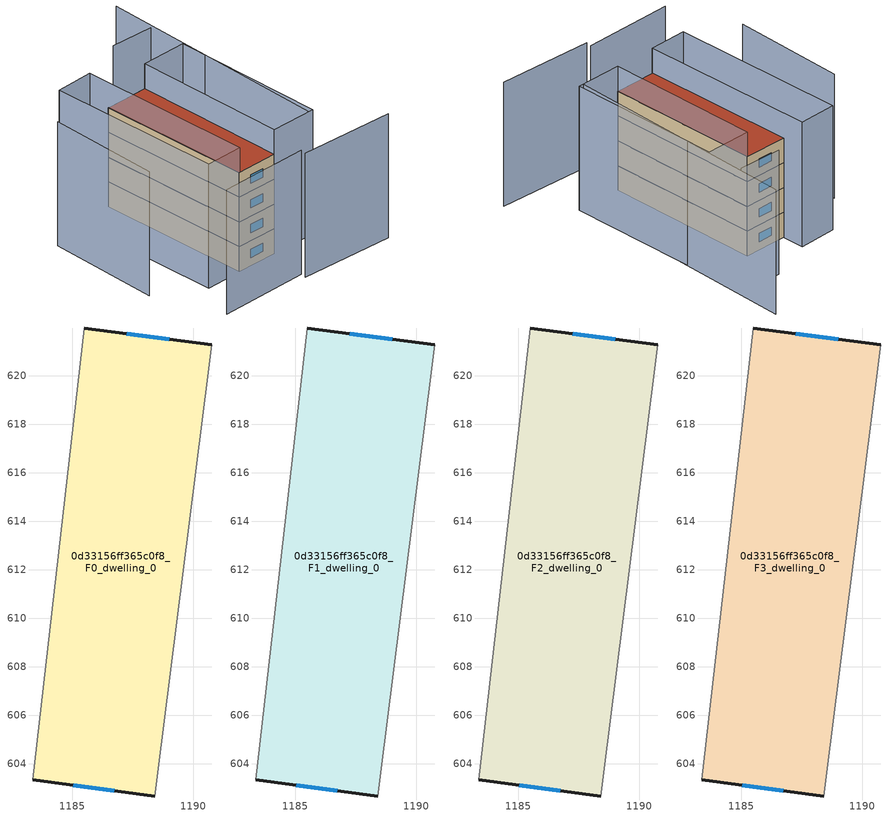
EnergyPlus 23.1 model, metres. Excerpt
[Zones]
0d33156ff365c0f8_F0_dwelling_0
 floor ground (EU_floor_Construction): 1190.77,621.27 1188.42,602.67 1183.37,603.34 1185.5,621.97 z0
 wall outside (EU_wall_Construction): 1183.37,603.34 1188.42,602.67 / 1190.77,621.27 1185.5,621.97 z0:3
 wall adiabatic (EU_wall_Construction): 1188.42,602.67 1190.77,621.27 / 1185.5,621.97 1183.37,603.34 z0:3
 window (EU_Window_Construction): 1185.05,603.12 1186.73,602.89 / 1189.01,621.51 1187.25,621.74 z1:2
0d33156ff365c0f8_F1_dwelling_0
 floor to 0d33156ff365c0f8_F0_dwelling_0 (EU_floor_Construction): 1190.77,621.27 1188.42,602.67 1183.37,603.34 1185.5,621.97 z3
 wall outside (EU_wall_Construction): 1183.37,603.34 1188.42,602.67 / 1190.77,621.27 1185.5,621.97 z3:6
 wall adiabatic (EU_wall_Construction): 1188.42,602.67 1190.77,621.27 / 1185.5,621.97 1183.37,603.34 z3:6
 window (EU_Window_Construction): 1185.05,603.12 1186.73,602.89 / 1189.01,621.51 1187.25,621.74 z4:5
0d33156ff365c0f8_F2_dwelling_0
 floor to 0d33156ff365c0f8_F1_dwelling_0 (EU_floor_Construction): 1190.77,621.27 1188.42,602.67 1183.37,603.34 1185.5,621.97 z6
 wall outside (EU_wall_Construction): 1183.37,603.34 1188.42,602.67 / 1190.77,621.27 1185.5,621.97 z6:9
 wall adiabatic (EU_wall_Construction): 1188.42,602.67 1190.77,621.27 / 1185.5,621.97 1183.37,603.34 z6:9
 window (EU_Window_Construction): 1185.05,603.12 1186.73,602.89 / 1189.01,621.51 1187.25,621.74 z7:8
0d33156ff365c0f8_F3_dwelling_0
 floor to 0d33156ff365c0f8_F2_dwelling_0 (EU_floor_Construction): 1190.77,621.27 1188.42,602.67 1183.37,603.34 1185.5,621.97 z9
 wall outside (EU_wall_Construction): 1183.37,603.34 1188.42,602.67 / 1190.77,621.27 1185.5,621.97 z9:12
 wall adiabatic (EU_wall_Construction): 1188.42,602.67 1190.77,621.27 / 1185.5,621.97 1183.37,603.34 z9:12
 window (EU_Window_Construction): 1185.05,603.12 1186.73,602.89 / 1189.01,621.51 1187.25,621.74 z10:11
 roof outside (EU_roof_Construction): 1188.42,602.67 1190.77,621.27 1185.5,621.97 1183.37,603.34 z12
shading: 1186.61,597.25 1198.13,595.21 / 1175.88,599.28 1186.82,597.95 / 1193.41,601.99 1198.16,630.61 / 1176.15,621.46 1173.95,607.87 / 1196.87,625.13 1191.64,626.05 / 1188.41,602.62 1190.77,621.27 / 1190.77,621.27 1196.37,620.57 / 1196.37,620.57 1194.01,601.91 / 1194.01,601.91 1188.41,602.62 / 1178.84,603.86 1181.24,625.14 / 1181.24,625.14 1185.8,624.63 / 1185.8,624.63 1183.4,603.34 / 1183.4,603.34 1178.84,603.86 z0:15
[Building]
EU S2 Campaign: North Axis=0; Terrain=City; Solar Distribution=FullExterior
[Site:Location]
Bologna: Latitude=44.5; Longitude=11.25; Time Zone=1; Elevation=37
[SizingPeriod:WeatherFileDays]
AnnualSizingPeriod: Begin Month=1; Begin Day of Month=1; End Month=12; End Day of Month=31; Day of Week for Start Day=Monday; Use Weather File Daylight Saving Period=No; Use Weather File Rain and Snow Indicators=No
[MATERIAL]
EU_InternalMass_Material: Roughness=MediumRough; Thickness=0.1; Conductivity=1; Density=1800; Specific Heat=900; Thermal Absorptance=0.9; Solar Absorptance=0.7; Visible Absorptance=0.7
[MATERIAL:NOMASS] Roughness=MediumRough; Thermal Absorptance=0.9; Solar Absorptance=0.7; Visible Absorptance=0.7
Name | Thermal Resistance
EU_wall_NoMass | 0.937881
EU_roof_NoMass | 0.548572
EU_floor_NoMass | 0.71348
[WINDOWMATERIAL:SIMPLEGLAZINGSYSTEM]
EU_Window_SimpleGlazing: UFactor=4.25633; Solar Heat Gain Coefficient=0.85; Visible Transmittance=0.85
[CONSTRUCTION]
EU_wall_Construction: EU_wall_NoMass
EU_roof_Construction: EU_roof_NoMass
EU_floor_Construction: EU_floor_NoMass
EU_Window_Construction: EU_Window_SimpleGlazing
EU_InternalMass_Construction: EU_InternalMass_Material
[ZONE] Type=1; Multiplier=1; Ceiling Height=autocalculate; Volume=292.859; Floor Area=autocalculate; Part of Total Floor Area=Yes
0d33156ff365c0f8_F0_dwelling_0; 0d33156ff365c0f8_F1_dwelling_0; 0d33156ff365c0f8_F2_dwelling_0; 0d33156ff365c0f8_F3_dwelling_0
[INTERNALMASS] Construction=EU_InternalMass_Construction; Surface Area=97.6196
Name | Zone or ZoneList
0d33156ff365c0f8_F0_dwelling_0_EU_InternalMass | 0d33156ff365c0f8_F0_dwelling_0
0d33156ff365c0f8_F1_dwelling_0_EU_InternalMass | 0d33156ff365c0f8_F1_dwelling_0
0d33156ff365c0f8_F2_dwelling_0_EU_InternalMass | 0d33156ff365c0f8_F2_dwelling_0
0d33156ff365c0f8_F3_dwelling_0_EU_InternalMass | 0d33156ff365c0f8_F3_dwelling_0
[OTHEREQUIPMENT] Fuel Type=Electricity; Design Level Calculation Method=Watts/Area; Power per Zone Floor Area=1; Fraction Latent=0; Fraction Radiant=0; Fraction Lost=0; Carbon Dioxide Generation Rate=0; EndUse Subcategory=EU_Step8_InternalGains
Name | Zone or ZoneList or Space or SpaceList | Schedule
EU_Step8_InternalGain_0d33156ff365c0f8_F0_dwelling_0_f000 | 0d33156ff365c0f8_F0_dwelling_0 | EU_Step8_GainSchedule_0d33156ff365c0f8_F0_dwelling_0_f000
EU_Step8_InternalGain_0d33156ff365c0f8_F1_dwelling_0_f000 | 0d33156ff365c0f8_F1_dwelling_0 | EU_Step8_GainSchedule_0d33156ff365c0f8_F1_dwelling_0_f000
EU_Step8_InternalGain_0d33156ff365c0f8_F2_dwelling_0_f000 | 0d33156ff365c0f8_F2_dwelling_0 | EU_Step8_GainSchedule_0d33156ff365c0f8_F2_dwelling_0_f000
EU_Step8_InternalGain_0d33156ff365c0f8_F3_dwelling_0_f000 | 0d33156ff365c0f8_F3_dwelling_0 | EU_Step8_GainSchedule_0d33156ff365c0f8_F3_dwelling_0_f000
[ZONEVENTILATION:DESIGNFLOWRATE] Schedule=EU_AlwaysOn; Design Flow Rate Calculation Method=AirChanges/Hour; Air Changes per Hour=0.687892; Ventilation Type=Natural; Fan Pressure Rise=0; Fan Total Efficiency=1; Constant Term Coefficient=1; Temperature Term Coefficient=0; Velocity Term Coefficient=0; Velocity Squared Term Coefficient=0; Minimum Indoor Temperature=-100; Maximum Indoor Temperature=100; Delta Temperature=-100; Minimum Outdoor Temperature=-100; Maximum Outdoor Temperature=100; Maximum Wind Speed=40
Name | Zone or ZoneList or Space or SpaceList
EU_ConstantAir_0d33156ff365c0f8_F0_dwelling_0 | 0d33156ff365c0f8_F0_dwelling_0
EU_ConstantAir_0d33156ff365c0f8_F1_dwelling_0 | 0d33156ff365c0f8_F1_dwelling_0
EU_ConstantAir_0d33156ff365c0f8_F2_dwelling_0 | 0d33156ff365c0f8_F2_dwelling_0
EU_ConstantAir_0d33156ff365c0f8_F3_dwelling_0 | 0d33156ff365c0f8_F3_dwelling_0
[HVACTEMPLATE:THERMOSTAT] Constant Heating Setpoint=20; Constant Cooling Setpoint=50
EU_HeatOnly_0d33156ff365c0f8_F0_dwelling_0; EU_HeatOnly_0d33156ff365c0f8_F1_dwelling_0; EU_HeatOnly_0d33156ff365c0f8_F2_dwelling_0; EU_HeatOnly_0d33156ff365c0f8_F3_dwelling_0
[HVACTEMPLATE:ZONE:IDEALLOADSAIRSYSTEM] System Availability Schedule=EU_AlwaysOn; Maximum Heating Supply Air Temperature=50; Minimum Cooling Supply Air Temperature=13; Maximum Heating Supply Air Humidity Ratio=0.0156; Minimum Cooling Supply Air Humidity Ratio=0.0077; Heating Limit=NoLimit; Cooling Limit=NoLimit; Heating Availability Schedule=EU_AlwaysOn; Cooling Availability Schedule=EU_CoolingOff; Dehumidification Control Type=ConstantSensibleHeatRatio; Cooling Sensible Heat Ratio=0.7; Dehumidification Setpoint=60; Humidification Control Type=None; Humidification Setpoint=30; Outdoor Air Method=None; Outdoor Air Flow Rate per Person=0.00944; Outdoor Air Flow Rate per Zone Floor Area=0; Outdoor Air Flow Rate per Zone=0; Demand Controlled Ventilation Type=None; Outdoor Air Economizer Type=NoEconomizer; Heat Recovery Type=None; Sensible Heat Recovery Effectiveness=0.7; Latent Heat Recovery Effectiveness=0.65
Name | Template Thermostat
0d33156ff365c0f8_F0_dwelling_0 | EU_HeatOnly_0d33156ff365c0f8_F0_dwelling_0
0d33156ff365c0f8_F1_dwelling_0 | EU_HeatOnly_0d33156ff365c0f8_F1_dwelling_0
0d33156ff365c0f8_F2_dwelling_0 | EU_HeatOnly_0d33156ff365c0f8_F2_dwelling_0
0d33156ff365c0f8_F3_dwelling_0 | EU_HeatOnly_0d33156ff365c0f8_F3_dwelling_0
[SIZING:ZONE] Zone Cooling Design Supply Air Temperature Input Method=SupplyAirTemperature; Zone Cooling Design Supply Air Temperature=13; Zone Heating Design Supply Air Temperature Input Method=SupplyAirTemperature; Zone Heating Design Supply Air Temperature=50; Zone Cooling Design Supply Air Humidity Ratio=0.008; Zone Heating Design Supply Air Humidity Ratio=0.008; Cooling Design Air Flow Method=DesignDay; Cooling Design Air Flow Rate=0; Cooling Minimum Air Flow per Zone Floor Area=0.000762; Cooling Minimum Air Flow=0; Cooling Minimum Air Flow Fraction=0.2; Heating Design Air Flow Method=DesignDay; Heating Design Air Flow Rate=0; Heating Maximum Air Flow per Zone Floor Area=0.002032; Heating Maximum Air Flow=0.141576; Heating Maximum Air Flow Fraction=0.3; Account for Dedicated Outdoor Air System=No; Dedicated Outdoor Air System Control Strategy=NeutralSupplyAir; Dedicated Outdoor Air Low Setpoint Temperature for Design=autosize; Dedicated Outdoor Air High Setpoint Temperature for Design=autosize; Zone Load Sizing Method=Sensible Load Only No Latent Load; Zone Latent Cooling Design Supply Air Humidity Ratio Input Method=HumidityRatioDifference; Zone Cooling Design Supply Air Humidity Ratio Difference=0.005; Zone Latent Heating Design Supply Air Humidity Ratio Input Method=HumidityRatioDifference; Zone Humidification Design Supply Air Humidity Ratio Difference=0.005
0d33156ff365c0f8_F0_dwelling_0; 0d33156ff365c0f8_F1_dwelling_0; 0d33156ff365c0f8_F2_dwelling_0; 0d33156ff365c0f8_F3_dwelling_0
[SCHEDULE:CONSTANT]
Name | Hourly Value
EU_AlwaysOn | 1
EU_CoolingOff | 0
[SCHEDULE:FILE] Column Number=1; Rows to Skip at Top=0; Number of Hours of Data=8760; Column Separator=Comma; Interpolate to Timestep=No; Minutes per Item=60; Adjust Schedule for Daylight Savings=Yes
Name | File
EU_Step8_GainSchedule_0d33156ff365c0f8_F0_dwelling_0_f000 | ../../schedules/0d33156ff365c0f8/0d33156ff365c0f8_F0_dwelling_0_f000_gain.csv
EU_Step8_GainSchedule_0d33156ff365c0f8_F1_dwelling_0_f000 | ../../schedules/0d33156ff365c0f8/0d33156ff365c0f8_F1_dwelling_0_f000_gain.csv
EU_Step8_GainSchedule_0d33156ff365c0f8_F2_dwelling_0_f000 | ../../schedules/0d33156ff365c0f8/0d33156ff365c0f8_F2_dwelling_0_f000_gain.csv
EU_Step8_GainSchedule_0d33156ff365c0f8_F3_dwelling_0_f000 | ../../schedules/0d33156ff365c0f8/0d33156ff365c0f8_F3_dwelling_0_f000_gain.csv
